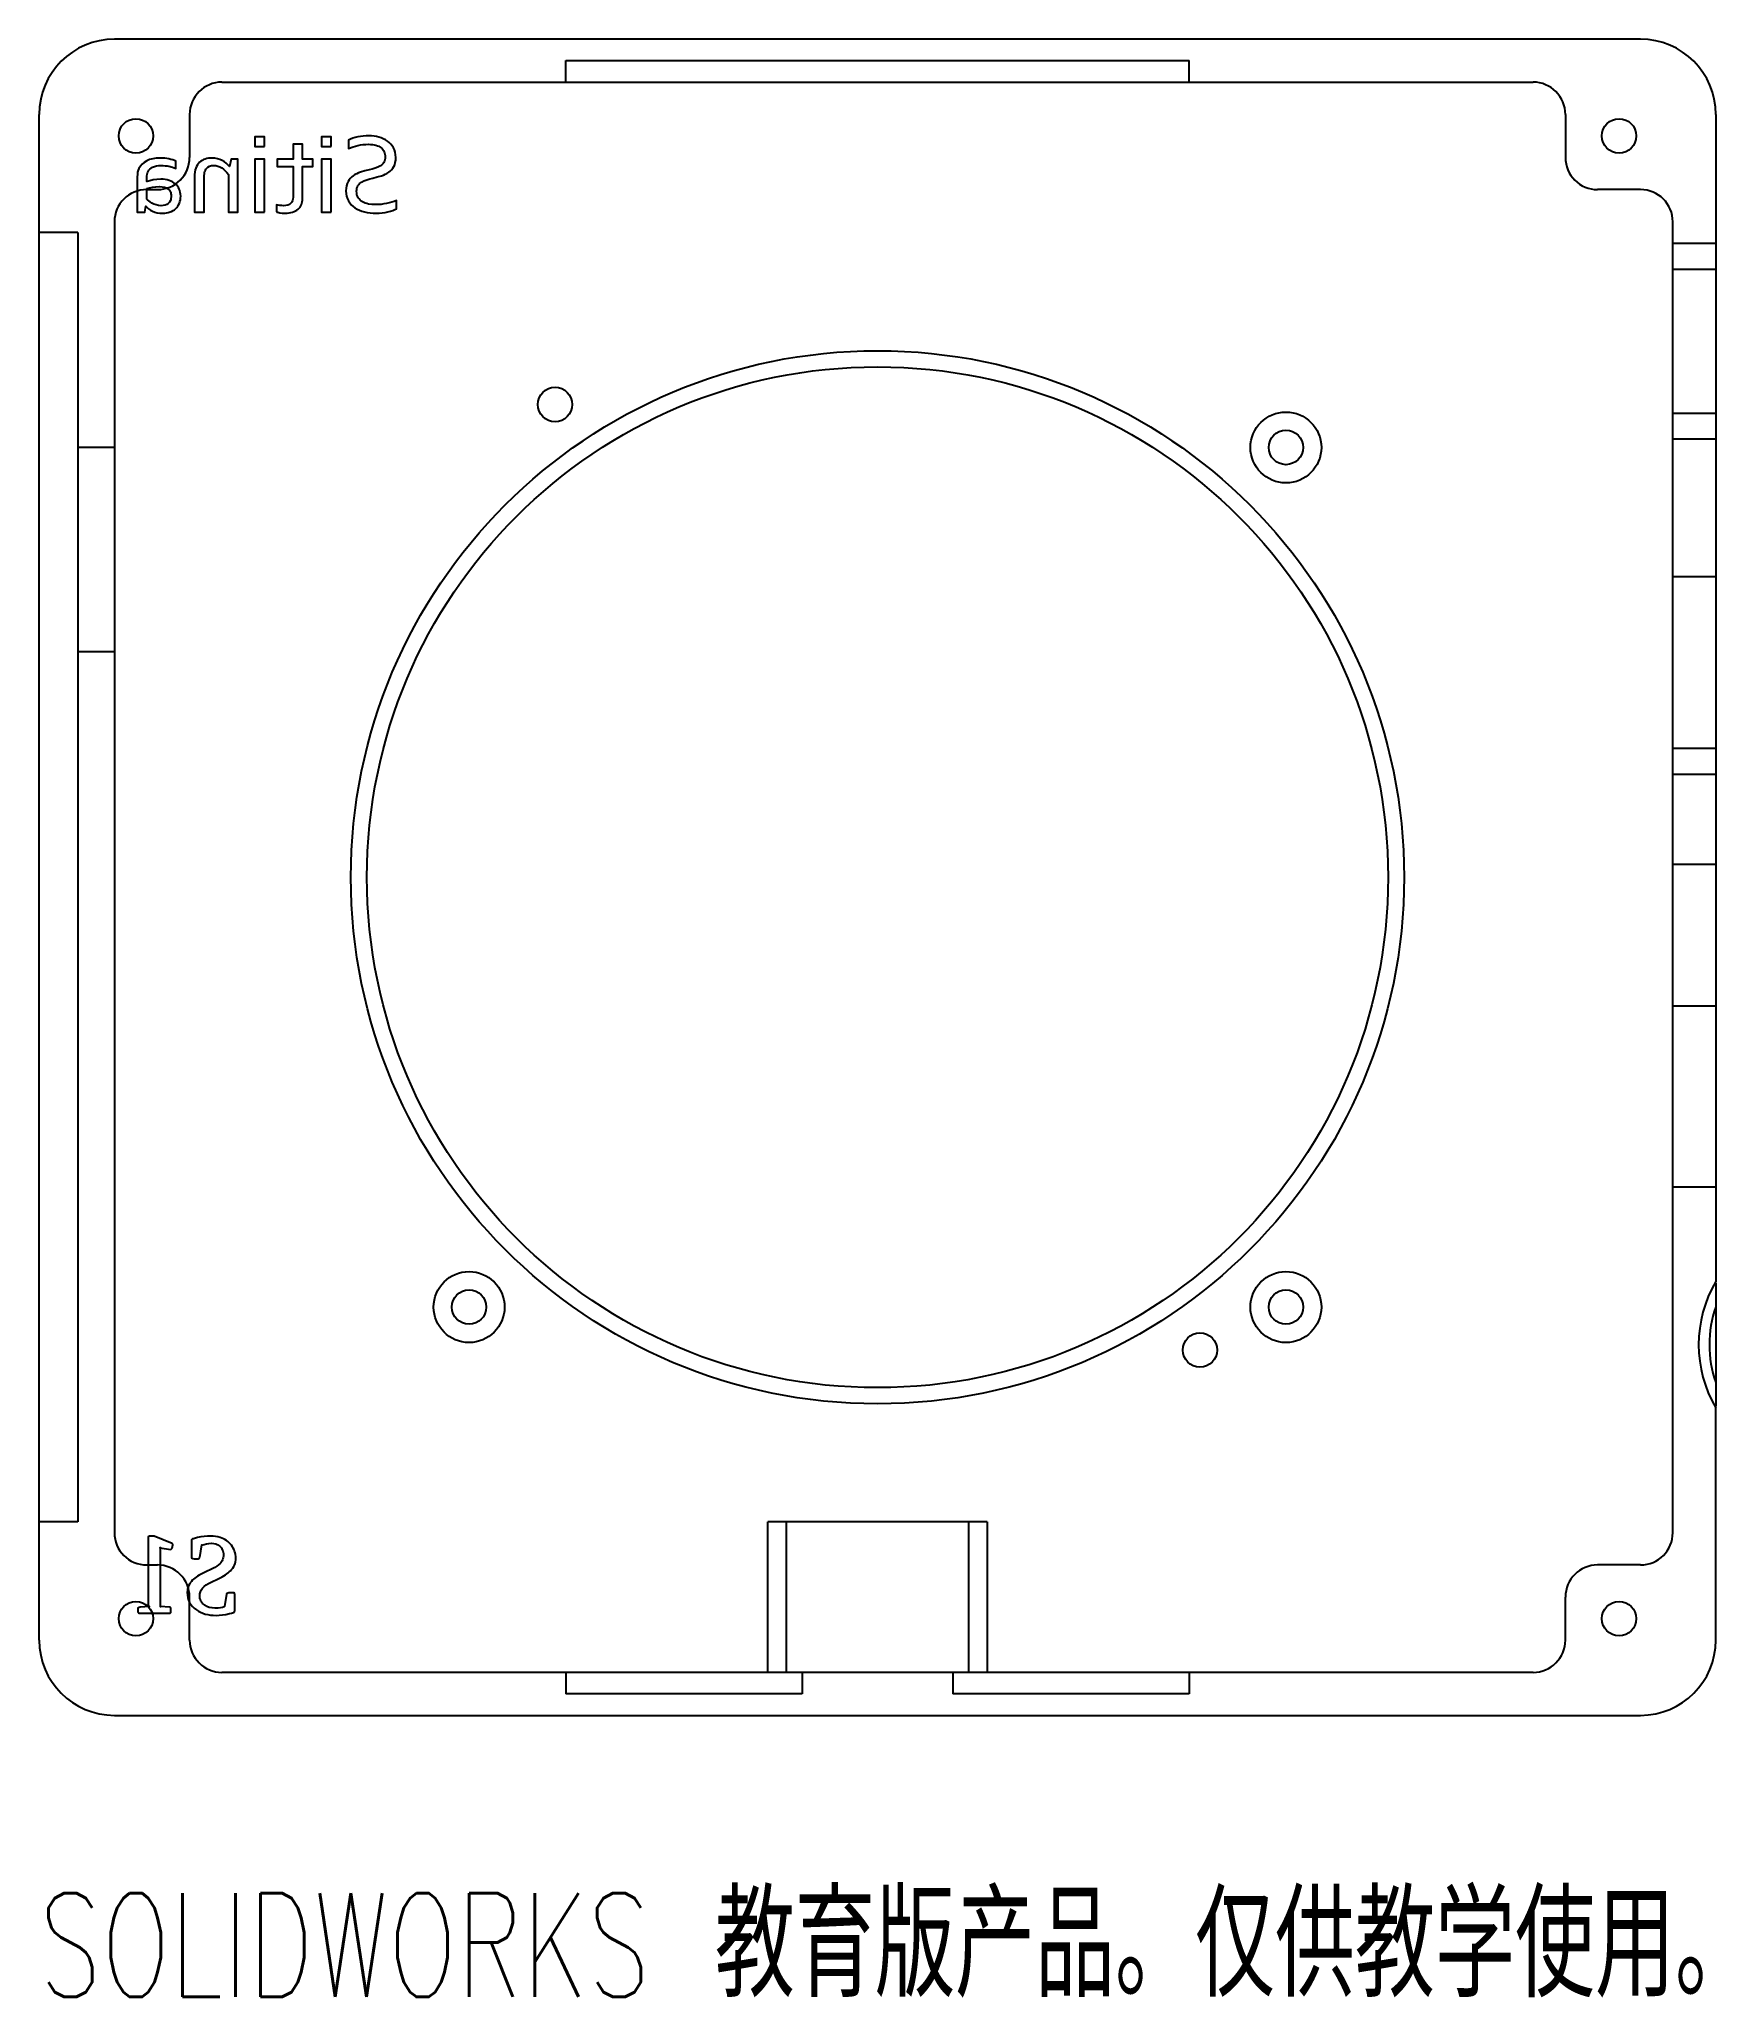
# Model space of a CAD drawing. Header units: millimetres. Extents: x -39 to 39, y -52.1 to 39.
import ezdxf

# ---------------------------------------------------------------- set-up
doc = ezdxf.new("R2010")
doc.units = ezdxf.units.MM
doc.styles.add('SLDTEXTSTYLE0', font='TXT', dxfattribs={"width": 0.7, "bigfont": 'bigfont'})

msp = doc.modelspace()

# ---------------------------------------------------------------- linework, layer by layer
at = {"color": 7, "linetype": 'Continuous', "lineweight": 25}
for p, q in [((35.5, 39), (-35.5, 39)), ((-14.5, 38), (14.5, 38)), ((-14.5, 37), (-14.5, 38)), ((14.5, 37), (14.5, 38)), ((-30.5, 37), (30.5, 37)), ((-39, -35.5), (-39, 35.5)), ((-32, 35.5), (-32, 33.5)), ((32, 35.5), (32, 33.5)), ((39, 35.5), (39, -18.811)), ((-34, 32), (-33.5, 32)), ((35.5, 32), (33.5, 32)), ((-35.5, 30.5), (-35.5, -30.5)), ((37, -30.5), (37, 30.5)), ((-37.2, 30), (-39, 30)), ((-37.2, 30), (-37.2, -30)), ((37, 29.5), (39, 29.5)), ((37, 28.3), (39, 28.3)), ((37, 21.6), (39, 21.6)), ((37, 20.4), (39, 20.4)), ((-35.5, 20), (-37.2, 20)), ((37, 14), (39, 14)), ((-37.2, 10.5), (-35.5, 10.5)), ((37, 6), (39, 6)), ((37, 4.8), (39, 4.8)), ((39, 0.6), (37, 0.6)), ((37, -5.98), (39, -5.98)), ((39, -14.42), (37, -14.42)), ((39, -19.992), (39, -23.508)), ((39, -35.5), (39, -24.689)), ((-37.2, -30), (-39, -30)), ((5.099, -30), (-5.099, -30)), ((-5.099, -37), (-5.099, -30)), ((-4.25, -30), (-4.25, -37)), ((4.25, -37), (4.25, -30)), ((5.099, -30), (5.099, -37)), ((-34, -32), (-33.5, -32)), ((35.5, -32), (33.5, -32)), ((-32, -35.5), (-32, -33.5)), ((32, -35.5), (32, -33.5)), ((30.5, -37), (-30.5, -37)), ((-14.5, -37), (-14.5, -38)), ((-3.5, -37), (-3.5, -38)), ((3.5, -37), (3.5, -38)), ((14.5, -37), (14.5, -38)), ((-3.5, -38), (-14.5, -38)), ((14.5, -38), (3.5, -38)), ((-35.5, -39), (35.5, -39))]:
    msp.add_line(p, q, dxfattribs=at)
at = {"color": 7, "linetype": 'Continuous', "flags": 128}
for points in [[(-28.522, 34.01), (-28.522, 34.454), (-28.522, 34.454), (-28.966, 34.454), (-28.966, 34.454), (-28.966, 34.01), (-28.966, 34.01), (-28.522, 34.01)], [(-27.966, 30.963), (-27.937, 30.953), (-27.901, 30.944), (-27.858, 30.934), (-27.808, 30.925), (-27.691, 30.911), (-27.553, 30.905), (-27.553, 30.905), (-27.459, 30.908), (-27.369, 30.917), (-27.286, 30.932), (-27.208, 30.952), (-27.137, 30.979), (-27.07, 31.01), (-27.01, 31.047), (-26.955, 31.089), (-26.906, 31.136), (-26.864, 31.187), (-26.829, 31.243), (-26.799, 31.304), (-26.777, 31.368), (-26.761, 31.437), (-26.751, 31.509), (-26.748, 31.585), (-26.748, 31.585), (-26.748, 33.074), (-26.748, 33.074), (-26.272, 33.074), (-26.272, 33.074), (-26.272, 33.419), (-26.272, 33.419), (-26.748, 33.419), (-26.748, 33.419), (-26.748, 34.109), (-26.748, 34.109), (-27.191, 34.109), (-27.191, 34.109), (-27.191, 33.419), (-27.191, 33.419), (-27.93, 33.419), (-27.93, 33.419), (-27.93, 33.074), (-27.93, 33.074), (-27.191, 33.074), (-27.191, 33.074), (-27.191, 31.644), (-27.191, 31.644), (-27.198, 31.562), (-27.216, 31.487), (-27.248, 31.419), (-27.295, 31.361), (-27.355, 31.314), (-27.431, 31.279), (-27.523, 31.257), (-27.631, 31.25), (-27.631, 31.25), (-27.714, 31.253), (-27.801, 31.263), (-27.887, 31.278), (-27.966, 31.297), (-27.966, 31.297), (-27.966, 30.963)], [(-25.417, 34.01), (-25.417, 34.454), (-25.417, 34.454), (-25.86, 34.454), (-25.86, 34.454), (-25.86, 34.01), (-25.86, 34.01), (-25.417, 34.01)], [(-22.903, 33.52), (-22.907, 33.447), (-22.918, 33.38), (-22.937, 33.32), (-22.964, 33.267), (-22.997, 33.219), (-23.036, 33.176), (-23.079, 33.138), (-23.128, 33.103), (-23.241, 33.044), (-23.369, 32.997), (-23.509, 32.957), (-23.654, 32.919), (-23.654, 32.919), (-23.852, 32.867), (-24.046, 32.809), (-24.14, 32.777), (-24.228, 32.739), (-24.311, 32.695), (-24.389, 32.645), (-24.461, 32.589), (-24.526, 32.524), (-24.583, 32.452), (-24.633, 32.372), (-24.674, 32.282), (-24.703, 32.179), (-24.72, 32.065), (-24.727, 31.939), (-24.727, 31.939), (-24.72, 31.809), (-24.698, 31.688), (-24.663, 31.576), (-24.613, 31.474), (-24.552, 31.381), (-24.481, 31.296), (-24.399, 31.22), (-24.308, 31.152), (-24.207, 31.093), (-24.101, 31.042), (-23.987, 31), (-23.867, 30.965), (-23.741, 30.938), (-23.609, 30.92), (-23.47, 30.908), (-23.326, 30.905), (-23.326, 30.905), (-23.19, 30.909), (-23.05, 30.922), (-22.911, 30.942), (-22.779, 30.967), (-22.657, 30.998), (-22.547, 31.032), (-22.454, 31.069), (-22.383, 31.106), (-22.383, 31.106), (-22.383, 31.496), (-22.383, 31.496), (-22.482, 31.454), (-22.593, 31.415), (-22.712, 31.382), (-22.835, 31.354), (-22.96, 31.331), (-23.087, 31.314), (-23.211, 31.303), (-23.326, 31.299), (-23.326, 31.299), (-23.504, 31.307), (-23.673, 31.329), (-23.753, 31.347), (-23.828, 31.37), (-23.899, 31.398), (-23.963, 31.43), (-24.023, 31.468), (-24.075, 31.514), (-24.121, 31.565), (-24.16, 31.622), (-24.193, 31.688), (-24.215, 31.76), (-24.229, 31.841), (-24.234, 31.929), (-24.234, 31.929), (-24.23, 32.004), (-24.218, 32.071), (-24.198, 32.132), (-24.17, 32.185), (-24.137, 32.234), (-24.097, 32.278), (-24.053, 32.317), (-24.003, 32.353), (-23.89, 32.413), (-23.761, 32.46), (-23.621, 32.501), (-23.473, 32.538), (-23.473, 32.538), (-23.275, 32.588), (-23.082, 32.643), (-22.989, 32.675), (-22.901, 32.713), (-22.819, 32.756), (-22.741, 32.805), (-22.67, 32.86), (-22.606, 32.923), (-22.55, 32.994), (-22.501, 33.072), (-22.461, 33.159), (-22.433, 33.258), (-22.415, 33.368), (-22.41, 33.49), (-22.41, 33.49), (-22.417, 33.617), (-22.437, 33.735), (-22.47, 33.845), (-22.517, 33.944), (-22.575, 34.036), (-22.642, 34.118), (-22.718, 34.193), (-22.803, 34.259), (-22.894, 34.318), (-22.99, 34.368), (-23.091, 34.409), (-23.197, 34.443), (-23.306, 34.469), (-23.419, 34.489), (-23.537, 34.499), (-23.657, 34.503), (-23.657, 34.503), (-23.793, 34.5), (-23.926, 34.49), (-24.053, 34.473), (-24.175, 34.449), (-24.293, 34.42), (-24.406, 34.387), (-24.513, 34.35), (-24.616, 34.308), (-24.616, 34.308), (-24.616, 33.912), (-24.616, 33.912), (-24.396, 33.99), (-24.17, 34.052), (-24.053, 34.076), (-23.932, 34.093), (-23.807, 34.104), (-23.678, 34.109), (-23.678, 34.109), (-23.582, 34.106), (-23.493, 34.099), (-23.411, 34.086), (-23.335, 34.067), (-23.265, 34.044), (-23.202, 34.017), (-23.145, 33.985), (-23.093, 33.949), (-23.048, 33.909), (-23.009, 33.864), (-22.977, 33.815), (-22.95, 33.763), (-22.929, 33.707), (-22.914, 33.647), (-22.906, 33.586), (-22.903, 33.52)], [(-34.046, 31.227), (-34.035, 31.227), (-34.035, 31.227), (-33.978, 31.165), (-33.907, 31.103), (-33.824, 31.046), (-33.728, 30.995), (-33.623, 30.954), (-33.507, 30.926), (-33.383, 30.91), (-33.252, 30.905), (-33.252, 30.905), (-33.162, 30.908), (-33.075, 30.918), (-32.993, 30.935), (-32.914, 30.958), (-32.84, 30.988), (-32.772, 31.023), (-32.708, 31.066), (-32.65, 31.113), (-32.598, 31.167), (-32.552, 31.227), (-32.511, 31.292), (-32.478, 31.363), (-32.451, 31.439), (-32.432, 31.521), (-32.421, 31.606), (-32.417, 31.697), (-32.417, 31.697), (-32.421, 31.787), (-32.434, 31.871), (-32.454, 31.951), (-32.483, 32.026), (-32.52, 32.095), (-32.563, 32.16), (-32.613, 32.219), (-32.67, 32.272), (-32.733, 32.32), (-32.803, 32.362), (-32.878, 32.397), (-32.96, 32.427), (-33.046, 32.451), (-33.138, 32.468), (-33.232, 32.479), (-33.333, 32.482), (-33.333, 32.482), (-33.519, 32.473), (-33.691, 32.448), (-33.846, 32.413), (-33.983, 32.37), (-33.983, 32.37), (-33.994, 32.37), (-33.994, 32.37), (-33.994, 32.54), (-33.994, 32.54), (-33.991, 32.632), (-33.981, 32.712), (-33.963, 32.783), (-33.937, 32.845), (-33.937, 32.845), (-33.898, 32.903), (-33.849, 32.955), (-33.79, 33.002), (-33.721, 33.044), (-33.641, 33.078), (-33.547, 33.103), (-33.44, 33.118), (-33.321, 33.123), (-33.321, 33.123), (-33.229, 33.121), (-33.139, 33.113), (-33.052, 33.101), (-32.968, 33.084), (-32.803, 33.037), (-32.639, 32.975), (-32.639, 32.975), (-32.639, 33.319), (-32.639, 33.319), (-32.707, 33.351), (-32.786, 33.379), (-32.874, 33.405), (-32.964, 33.426), (-33.061, 33.444), (-33.162, 33.457), (-33.266, 33.466), (-33.37, 33.468), (-33.37, 33.468), (-33.55, 33.459), (-33.713, 33.435), (-33.861, 33.394), (-33.993, 33.336), (-34.11, 33.265), (-34.209, 33.184), (-34.292, 33.091), (-34.358, 32.988), (-34.358, 32.988), (-34.395, 32.902), (-34.419, 32.806), (-34.433, 32.702), (-34.438, 32.588), (-34.438, 32.588), (-34.438, 30.954), (-34.438, 30.954), (-34.091, 30.954), (-34.091, 30.954), (-34.046, 31.227)], [(-30.144, 33.076), (-30.151, 33.076), (-30.151, 33.076), (-30.222, 33.155), (-30.3, 33.229), (-30.386, 33.296), (-30.483, 33.354), (-30.589, 33.402), (-30.704, 33.438), (-30.83, 33.46), (-30.967, 33.468), (-30.967, 33.468), (-31.05, 33.465), (-31.13, 33.456), (-31.208, 33.442), (-31.284, 33.421), (-31.355, 33.394), (-31.422, 33.361), (-31.483, 33.319), (-31.54, 33.272), (-31.592, 33.216), (-31.637, 33.153), (-31.677, 33.082), (-31.712, 33.003), (-31.74, 32.915), (-31.76, 32.817), (-31.772, 32.71), (-31.776, 32.594), (-31.776, 32.594), (-31.776, 30.954), (-31.776, 30.954), (-31.332, 30.954), (-31.332, 30.954), (-31.332, 32.527), (-31.332, 32.527), (-31.331, 32.604), (-31.325, 32.675), (-31.316, 32.74), (-31.304, 32.8), (-31.288, 32.854), (-31.268, 32.903), (-31.244, 32.946), (-31.217, 32.983), (-31.154, 33.044), (-31.077, 33.088), (-30.986, 33.114), (-30.883, 33.123), (-30.883, 33.123), (-30.788, 33.116), (-30.694, 33.095), (-30.601, 33.06), (-30.51, 33.011), (-30.423, 32.95), (-30.342, 32.879), (-30.267, 32.798), (-30.198, 32.705), (-30.198, 32.705), (-30.198, 30.954), (-30.198, 30.954), (-29.755, 30.954), (-29.755, 30.954), (-29.755, 33.419), (-29.755, 33.419), (-30.066, 33.419), (-30.066, 33.419), (-30.144, 33.076)], [(-28.522, 30.954), (-28.522, 33.419), (-28.522, 33.419), (-28.966, 33.419), (-28.966, 33.419), (-28.966, 30.954), (-28.966, 30.954), (-28.522, 30.954)], [(-25.417, 30.954), (-25.417, 33.419), (-25.417, 33.419), (-25.86, 33.419), (-25.86, 33.419), (-25.86, 30.954), (-25.86, 30.954), (-25.417, 30.954)], [(-33.994, 32.047), (-33.874, 32.077), (-33.733, 32.106), (-33.574, 32.129), (-33.4, 32.137), (-33.4, 32.137), (-33.28, 32.13), (-33.175, 32.11), (-33.082, 32.076), (-33.004, 32.029), (-32.97, 32.001), (-32.941, 31.968), (-32.917, 31.932), (-32.897, 31.892), (-32.88, 31.849), (-32.87, 31.802), (-32.863, 31.751), (-32.86, 31.697), (-32.86, 31.697), (-32.863, 31.642), (-32.87, 31.591), (-32.88, 31.543), (-32.896, 31.499), (-32.939, 31.422), (-32.994, 31.359), (-33.063, 31.31), (-33.143, 31.277), (-33.232, 31.257), (-33.326, 31.25), (-33.326, 31.25), (-33.45, 31.259), (-33.564, 31.287), (-33.668, 31.327), (-33.76, 31.375), (-33.839, 31.427), (-33.906, 31.478), (-33.958, 31.525), (-33.994, 31.559), (-33.994, 31.559), (-33.994, 32.047)], [(-33.816, -30.655), (-33.866, -30.659), (-33.902, -30.672), (-33.923, -30.694), (-33.93, -30.725), (-33.93, -30.725), (-33.93, -33.946), (-33.93, -33.946), (-33.927, -33.94), (-33.916, -33.934), (-33.898, -33.931), (-33.873, -33.928), (-33.873, -33.928), (-34.305, -33.964), (-34.305, -33.964), (-34.351, -33.974), (-34.384, -33.989), (-34.403, -34.009), (-34.41, -34.035), (-34.41, -34.035), (-34.41, -34.182), (-34.41, -34.182), (-34.402, -34.212), (-34.381, -34.233), (-34.345, -34.246), (-34.295, -34.251), (-34.295, -34.251), (-32.943, -34.251), (-32.943, -34.251), (-32.914, -34.246), (-32.893, -34.233), (-32.88, -34.212), (-32.876, -34.182), (-32.876, -34.182), (-32.876, -34.035), (-32.876, -34.035), (-32.879, -34.007), (-32.889, -33.986), (-32.905, -33.972), (-32.928, -33.964), (-32.928, -33.964), (-33.372, -33.928), (-33.372, -33.928), (-33.368, -33.929), (-33.362, -33.933), (-33.357, -33.939), (-33.355, -33.946), (-33.355, -33.946), (-33.355, -31.19), (-33.355, -31.19), (-33.364, -31.204), (-33.392, -31.208), (-33.392, -31.208), (-32.879, -31.278), (-32.879, -31.278), (-32.856, -31.27), (-32.838, -31.258), (-32.823, -31.24), (-32.813, -31.218), (-32.813, -31.218), (-32.78, -31.066), (-32.78, -31.066), (-32.786, -31.041), (-32.795, -31.019), (-32.795, -31.019), (-32.813, -30.999), (-32.813, -30.999), (-33.646, -30.662), (-33.646, -30.662), (-33.67, -30.657), (-33.685, -30.655), (-33.685, -30.655), (-33.816, -30.655)], [(-31.605, -31.709), (-31.574, -31.706), (-31.551, -31.694), (-31.538, -31.676), (-31.533, -31.65), (-31.533, -31.65), (-31.431, -31.07), (-31.431, -31.07), (-31.433, -31.079), (-31.436, -31.084), (-31.436, -31.084), (-31.329, -31.043), (-31.219, -31.013), (-31.104, -30.996), (-30.985, -30.99), (-30.985, -30.99), (-30.88, -30.999), (-30.78, -31.025), (-30.687, -31.067), (-30.598, -31.128), (-30.598, -31.128), (-30.559, -31.164), (-30.525, -31.204), (-30.496, -31.247), (-30.472, -31.295), (-30.454, -31.348), (-30.441, -31.404), (-30.433, -31.464), (-30.43, -31.528), (-30.43, -31.528), (-30.433, -31.591), (-30.44, -31.651), (-30.451, -31.707), (-30.469, -31.76), (-30.49, -31.811), (-30.516, -31.857), (-30.547, -31.9), (-30.582, -31.94), (-30.582, -31.94), (-30.652, -32.003), (-30.737, -32.065), (-30.836, -32.127), (-30.949, -32.187), (-30.949, -32.187), (-31.275, -32.34), (-31.275, -32.34), (-31.374, -32.387), (-31.467, -32.432), (-31.552, -32.478), (-31.629, -32.523), (-31.699, -32.568), (-31.76, -32.612), (-31.815, -32.656), (-31.861, -32.7), (-31.861, -32.7), (-31.919, -32.764), (-31.969, -32.831), (-32.012, -32.901), (-32.047, -32.973), (-32.074, -33.047), (-32.093, -33.125), (-32.105, -33.204), (-32.109, -33.286), (-32.109, -33.286), (-32.102, -33.409), (-32.082, -33.526), (-32.049, -33.637), (-32.002, -33.741), (-31.942, -33.839), (-31.87, -33.93), (-31.783, -34.015), (-31.683, -34.094), (-31.683, -34.094), (-31.591, -34.153), (-31.493, -34.204), (-31.387, -34.248), (-31.276, -34.284), (-31.158, -34.311), (-31.033, -34.331), (-30.902, -34.343), (-30.765, -34.346), (-30.765, -34.346), (-30.623, -34.341), (-30.472, -34.326), (-30.312, -34.301), (-30.142, -34.266), (-30.142, -34.266), (-30.046, -34.239), (-29.957, -34.209), (-29.957, -34.209), (-29.934, -34.195), (-29.917, -34.179), (-29.907, -34.16), (-29.903, -34.138), (-29.903, -34.138), (-29.903, -33.364), (-29.903, -33.364), (-29.908, -33.333), (-29.921, -33.31), (-29.943, -33.296), (-29.974, -33.292), (-29.974, -33.292), (-30.182, -33.293), (-30.182, -33.293), (-30.227, -33.309), (-30.26, -33.325), (-30.28, -33.342), (-30.287, -33.36), (-30.287, -33.36), (-30.384, -33.928), (-30.384, -33.928), (-30.371, -33.922), (-30.367, -33.919), (-30.367, -33.919), (-30.392, -33.943), (-30.392, -33.943), (-30.469, -33.973), (-30.565, -33.994), (-30.68, -34.006), (-30.814, -34.011), (-30.814, -34.011), (-30.957, -34.002), (-31.088, -33.976), (-31.206, -33.933), (-31.311, -33.872), (-31.311, -33.872), (-31.363, -33.832), (-31.409, -33.788), (-31.446, -33.739), (-31.478, -33.686), (-31.502, -33.631), (-31.52, -33.571), (-31.529, -33.507), (-31.533, -33.439), (-31.533, -33.439), (-31.525, -33.344), (-31.5, -33.253), (-31.458, -33.167), (-31.401, -33.084), (-31.326, -33.006), (-31.235, -32.933), (-31.127, -32.863), (-31.003, -32.799), (-31.003, -32.799), (-30.666, -32.641), (-30.666, -32.641), (-30.575, -32.597), (-30.49, -32.553), (-30.411, -32.508), (-30.338, -32.463), (-30.271, -32.417), (-30.209, -32.372), (-30.155, -32.326), (-30.105, -32.28), (-30.105, -32.28), (-30.047, -32.215), (-29.996, -32.148), (-29.952, -32.078), (-29.918, -32.005), (-29.89, -31.93), (-29.871, -31.851), (-29.859, -31.77), (-29.855, -31.685), (-29.855, -31.685), (-29.858, -31.602), (-29.868, -31.521), (-29.884, -31.442), (-29.906, -31.365), (-29.935, -31.291), (-29.97, -31.22), (-30.012, -31.15), (-30.06, -31.083), (-30.06, -31.083), (-30.111, -31.022), (-30.166, -30.966), (-30.225, -30.914), (-30.289, -30.867), (-30.356, -30.824), (-30.427, -30.786), (-30.502, -30.752), (-30.58, -30.723), (-30.58, -30.723), (-30.684, -30.693), (-30.792, -30.672), (-30.901, -30.659), (-31.013, -30.655), (-31.013, -30.655), (-31.167, -30.659), (-31.323, -30.673), (-31.478, -30.697), (-31.636, -30.73), (-31.636, -30.73), (-31.725, -30.753), (-31.819, -30.781), (-31.819, -30.781), (-31.862, -30.793), (-31.893, -30.809), (-31.911, -30.828), (-31.917, -30.852), (-31.917, -30.852), (-31.917, -31.636), (-31.917, -31.636), (-31.909, -31.668), (-31.887, -31.691), (-31.849, -31.705), (-31.797, -31.709), (-31.797, -31.709), (-31.605, -31.709)]]:
    msp.add_lwpolyline(points, dxfattribs=at)
at = {"color": 7, "linetype": 'Continuous', "lineweight": 25}
for centre, radius in [((-34.5, 34.5), 0.8), ((34.5, 34.5), 0.8), ((0, 0), 24.5), ((0, 0), 23.75), ((-15, 22), 0.8), ((19, 20), 1.65), ((19, 20), 0.8), ((-19, -20), 1.65), ((19, -20), 1.65), ((-19, -20), 0.8), ((19, -20), 0.8), ((15, -22), 0.8), ((-34.5, -34.5), 0.8), ((34.5, -34.5), 0.8)]:
    msp.add_circle(centre, radius, dxfattribs=at)
for centre, radius, start, end in [((-35.5, 35.5), 3.5, 90, 180), ((35.5, 35.5), 3.5, 0, 90), ((-30.5, 35.5), 1.5, 90, 180), ((30.5, 35.5), 1.5, 0, 90), ((-33.5, 33.5), 1.5, 270, 0), ((33.5, 33.5), 1.5, 180, 270), ((-34, 30.5), 1.5, 90, 180), ((35.5, 30.5), 1.5, 0, 90), ((44, -21.75), 5.8, 149.54969, 210.45031), ((44, -21.75), 5.3, 160.62996, 199.37004), ((-34, -30.5), 1.5, 180, 270), ((35.5, -30.5), 1.5, 270, 0), ((-33.5, -33.5), 1.5, 0, 90), ((33.5, -33.5), 1.5, 90, 180), ((-35.5, -35.5), 3.5, 180, 270), ((-30.5, -35.5), 1.5, 180, 270), ((30.5, -35.5), 1.5, 270, 0), ((35.5, -35.5), 3.5, 270, 0)]:
    msp.add_arc(centre, radius, start, end, dxfattribs=at)
for points, knots in [([(39, -18.893), (39, -18.92), (39, -19.007), (39, -19.305), (39, -19.653), (39, -19.916), (39, -19.992)], [0, 0, 0, 0, 0.101047, 0.328047, 0.804744, 1, 1, 1, 1]), ([(39, -23.508), (39, -23.704), (39, -23.998), (39, -24.348), (39, -24.531), (39, -24.597), (39, -24.615)], [0, 0, 0, 0, 0.493049, 0.740363, 0.926751, 1, 1, 1, 1])]:
    msp.add_open_spline(points, degree=3, knots=knots, dxfattribs=at)

# ---------------------------------------------------------------- texts
at = {"color": 7, "linetype": 'Continuous', "insert": (-39, -47.27), "char_height": 4.83362, "attachment_point": 1, "style": 'SLDTEXTSTYLE0'}
msp.add_mtext('SOLIDWORKS 教育版产品。仅供教学使用。', dxfattribs=at)

doc.saveas('drawing.dxf')
